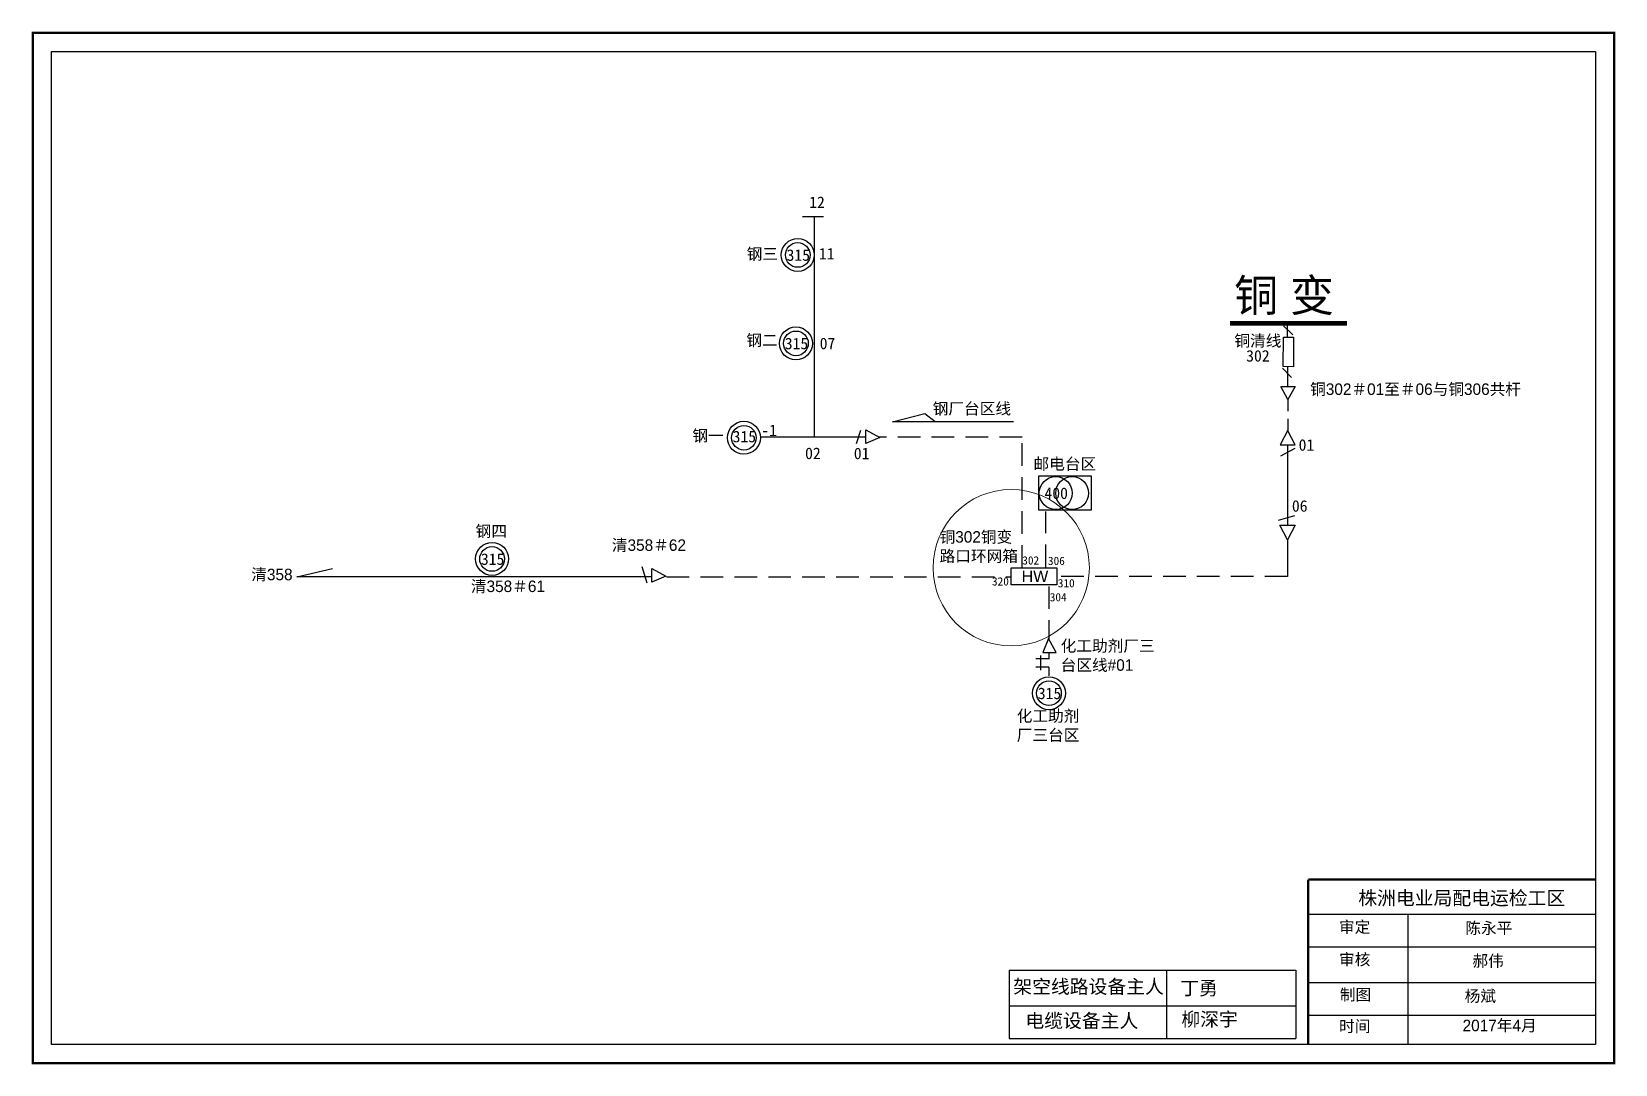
# Model space of a CAD drawing. Extents: x 0 to 344, y 0 to 224.
import ezdxf

# ---------------------------------------------------------------- set-up
doc = ezdxf.new("R2010")
doc.units = 0
doc.header["$LTSCALE"] = 0.774411
doc.linetypes.add('ACAD_ISO02W100', pattern=[15, 12, -3])
doc.linetypes.add('DASHED2', pattern=[9.525, 6.35, -3.175])
doc.layers.get('0').update_dxf_attribs({"linetype": 'CONTINUOUS'})
doc.styles.add('SimSun_txtstyle_2.50_0_0', font='', dxfattribs={"height": 2.5})
doc.styles.get("Standard").update_dxf_attribs({"font": '', "height": 2.5})
doc.styles.add('字体', font='', dxfattribs={"height": 2.5})
doc.styles.get('SimSun_txtstyle_2.50_0_0').set_extended_font_data('SimSun')
doc.styles.get('Standard').set_extended_font_data('SimSun')
doc.styles.get('字体').set_extended_font_data('KaiTi_GB2312')

msp = doc.modelspace()

# ---------------------------------------------------------------- linework, layer by layer
at = {"linetype": 'Continuous'}
for p, q in [((167.59, 184.13), (172.16, 184.13)), ((170.18, 136.19), (170.18, 184.08)), ((274.21, 158.36), (272.23, 160.34)), ((273.97, 149.13), (272, 151.11)), ((273.1, 151.44), (273.1, 147.13)), ((273.13, 144.35), (271.61, 147.13)), ((271.86, 147.13), (274.77, 147.13)), ((274.77, 147.13), (273.13, 144.35)), ((187.13, 139.5), (194.21, 141.26)), ((194.21, 141.26), (196.46, 139.57)), ((213.49, 139.5), (187.13, 139.5)), ((181.34, 136.14), (158.54, 136.15)), ((179.36, 134.78), (180.26, 137.67)), ((181.34, 134.77), (181.34, 137.7)), ((181.34, 137.7), (184.39, 136.06)), ((184.39, 136.06), (181.34, 134.77)), ((273.13, 137.63), (271.49, 134.48)), ((271.49, 134.48), (274.77, 134.48)), ((273.1, 134.5), (273.1, 117.01)), ((274.77, 134.48), (273.13, 137.51)), ((271.61, 132.08), (274.77, 133.72)), ((271.16, 118.06), (274.68, 119.12)), ((271.4, 117.01), (274.73, 117.01)), ((273.07, 113.8), (271.4, 117.01)), ((274.73, 117.01), (273.07, 113.8)), ((273.1, 113.85), (273.1, 105.83)), ((57.62, 105.81), (65.35, 107.57)), ((133.78, 104.4), (132.73, 107.92)), ((134.84, 104.63), (134.84, 107.57)), ((134.84, 107.57), (137.89, 105.92)), ((134.88, 105.81), (57.62, 105.81)), ((137.89, 105.92), (134.84, 104.63)), ((221.12, 92.39), (219.83, 89.34)), ((222.76, 89.34), (221.12, 92.39)), ((221.17, 87.92), (218.37, 87.92)), ((221.17, 86.16), (218.37, 86.16)), ((219.33, 88.69), (219.33, 85.51)), ((219.83, 89.34), (222.76, 89.34)), ((221.15, 89.34), (221.15, 87.91)), ((221.15, 86.15), (221.15, 84.27)), ((277.6, 32.47), (339.96, 32.47)), ((299.24, 32.46), (299.24, 4.13)), ((277.6, 25.37), (339.96, 25.37)), ((212.57, 20.29), (274.93, 20.29)), ((212.57, 20.29), (212.57, 5.44)), ((246.78, 20.29), (246.78, 5.44)), ((274.93, 20.29), (274.93, 5.44)), ((277.6, 17.62), (339.96, 17.62)), ((212.57, 12.54), (274.93, 12.54)), ((277.6, 10.51), (339.96, 10.51)), ((212.57, 5.44), (274.93, 5.44))]:
    msp.add_line(p, q, dxfattribs=at)
at = {"linetype": 'ACAD_ISO02W100'}
msp.add_line((273.07, 157.86), (273.07, 161.25), dxfattribs=at)
at = {"linetype": 'DASHED2'}
for p, q in [((273.13, 144.48), (273.13, 141.76)), ((273.13, 140.1), (273.13, 137.66)), ((215.35, 136.14), (184.24, 136.14)), ((215.35, 107.76), (215.35, 136.12)), ((220.54, 107.91), (220.54, 119.96)), ((138.03, 105.78), (212.92, 105.78)), ((221.15, 103.71), (221.15, 92.33)), ((273.06, 105.83), (222.86, 105.83))]:
    msp.add_line(p, q, dxfattribs=at)
at = {"linetype": 'Continuous', "const_width": 0.5}
msp.add_lwpolyline([(0.17, 224.03), (344.14, 224.03), (344.14, 0.06), (0.17, 0.06)], close=True, dxfattribs=at)
at = {"linetype": 'Continuous'}
for points in [[(4.21, 219.98), (340.09, 219.98), (340.09, 4.11), (4.21, 4.11)], [(218.98, 127.75), (230.37, 127.75), (230.37, 120.25), (218.98, 120.25)], [(212.99, 107.76), (222.92, 107.76), (222.92, 104.06), (212.99, 104.06)]]:
    msp.add_lwpolyline(points, close=True, dxfattribs=at)
for points, const_width in [([(286.04, 160.88), (260.54, 160.88)], 1), ([(277.56, 39.97), (277.56, 4.25)], 0.5), ([(277.6, 39.97), (339.96, 39.97)], 0.5)]:
    msp.add_lwpolyline(points, dxfattribs=dict(at, const_width=const_width))
at = {"linetype": 'ACAD_ISO02W100'}
msp.add_lwpolyline([(274.38, 151.46), (272.17, 151.47), (272.19, 157.86), (274.39, 157.86)], close=True, dxfattribs=at)
at = {"linetype": 'Continuous'}
for centre, radius in [((166.55, 175.74), 3.58), ((166.55, 175.74), 2.68), ((166.16, 156.53), 3.58), ((166.16, 156.53), 2.68), ((154.84, 136.01), 3.58), ((154.84, 136.01), 2.68), ((222.66, 123.98), 3.58), ((226.24, 123.98), 3.58), ((100.06, 109.66), 3.58), ((100.06, 109.66), 2.68), ((221.2, 80.48), 3.58), ((221.2, 80.48), 2.68)]:
    msp.add_circle(centre, radius, dxfattribs=at)
at = {"color": 12, "linetype": 'Continuous', "lineweight": 0, "ltscale": 0.668231, "true_color": 0xc00000}
msp.add_circle((212.99, 107.76), 17, dxfattribs=at)

# ---------------------------------------------------------------- texts
at = {"linetype": 'Continuous', "attachment_point": 1}
for s, insert, char_height, width in [('12', (169.04, 188.45), 2.5, 5.4797), ('{\\f\uffbfﾬￌ￥_GB2312|b0|i0|c134|p49;钢三}', (155.44, 177.23), 2.5, 13.9826), ('315', (164.12, 176.97), 2.5, 5.6554), ('11', (171.16, 177.27), 2.5, 5.4797), ('{\\f\uffbfﾬￌ￥_GB2312|b0|i0|c134|p49;钢二}', (155.36, 158.44), 2.5, 13.9826), ('315', (163.73, 157.75), 2.5, 5.6554), ('07', (171.32, 157.76), 2.5, 5.4797), ('302', (264.09, 155.07), 2.5, 5.6554), ('{\\f\uffbfﾬￌ￥_GB2312|b0|i0|c134|p49;铜302＃01至＃06与铜306共杆}', (278, 147.82), 2.5, 51.9105), ('{\\f\uffbfﾬￌ￥_GB2312|b0|i0|c134|p49;钢厂台区线}', (195.9, 143.6), 2.5, 23.5392), ('{\\f\uffbfﾬￌ￥_GB2312|b0|i0|c134|p49;钢一}', (143.63, 137.72), 2.5, 13.9826), ('-1', (158.63, 138.87), 2.5, 5.4797), ('315', (152.39, 137.52), 2.5, 5.6554), ('01', (275.5, 135.69), 2.5, 5.4797), ('02', (168.15, 133.88), 2.5, 5.4797), ('{\\fKaiTi_GB2312|b0|i0|c134|p49;01}', (178.75, 133.85), 2.5, 14.0235), ('{\\f\uffbfﾬￌ￥_GB2312|b0|i0|c134|p49;邮电台区}', (217.83, 131.58), 2.5, 13.9826), ('400', (220.22, 125.2), 2.5, 5.6554), ('06', (274.04, 122.44), 2.5, 5.4797), ('{\\f\uffbfﾬￌ￥_GB2312|b0|i0|c134|p49;钢四}', (96.48, 116.96), 2.5, 13.9826), ('清{\\f\uffbfﾬￌ￥_GB2312|b0|i0|c134|p49;358}＃{\\f\uffbfﾬￌ￥_GB2312|b0|i0|c134|p49;62}', (126.12, 113.92), 2.5, 21.9978), ('315', (97.63, 110.88), 2.5, 5.6554), ('{\\fKaiTi_GB2312|b0|i0|c134|p49;302}', (215.39, 110.25), 1.8, 18.6535), ('{\\f\uffbfﾬￌ￥_GB2312|b0|i0|c134|p49;清358}', (47.68, 107.54), 2.5, 24.0202), ('{\\fArial|b0|i0|c0|p32;HW}', (215.24, 107.14), 2.5, 18.6535), ('{\\fKaiTi_GB2312|b0|i0|c134|p49;306}', (220.97, 110.15), 1.8, 18.6535), ('清{\\f\uffbfﾬￌ￥_GB2312|b0|i0|c134|p49;358}＃{\\f\uffbfﾬￌ￥_GB2312|b0|i0|c134|p49;61}', (95.45, 104.97), 2.5, 21.1821), ('{\\fKaiTi_GB2312|b0|i0|c134|p49;320}', (208.8, 105.69), 1.8, 18.6535), ('{\\fKaiTi_GB2312|b0|i0|c134|p49;310}', (223.12, 105.3), 1.8, 18.6535), ('{\\fKaiTi_GB2312|b0|i0|c134|p49;304}', (221.37, 102.25), 1.8, 18.6535), ('{\\f\uffbfﾬￌ￥_GB2312|b0|i0|c134|p49;化工助剂厂三台区线#01}', (223.74, 92.02), 2.5, 20.75), ('315', (218.77, 81.7), 2.5, 5.6554), ('{\\f\uffbfﾬￌ￥_GB2312|b0|i0|c134|p49;化工助剂厂三台区}', (214.18, 76.8), 2.5, 13.9826), ('{\\f\uffbfﾬￌ￥_GB2312|b0|i0|c134|p49;审定}', (284.3, 30.91), 2.5, 23.4615), ('{\\f\uffbfﾬￌ￥_GB2312|b0|i0|c134|p49;陈永平}', (311.76, 30.67), 2.5, 23.4615), ('{\\f\uffbfﾬￌ￥_GB2312|b0|i0|c134|p49;审核}', (284.3, 23.85), 2.5, 23.4615), ('{\\fKaiTi_GB2312|b0|i0|c134|p49;郝伟}', (313.3, 23.55), 2.5, 23.4615), ('{\\f\uffbfﾬￌ￥_GB2312|b0|i0|c134|p49;制图}', (284.46, 16.22), 2.5, 23.4615), ('杨斌', (311.62, 15.91), 2.5, 23.4615), ('{\\f\uffbfﾬￌ￥_GB2312|b0|i0|c134|p49;时间}', (284.3, 9.34), 2.5, 23.4615), ('{\\f\uffbfﾬￌ￥_GB2312|b0|i0|c134|p49;2017}年{\\f\uffbfﾬￌ￥_GB2312|b0|i0|c134|p49;4}月', (311.17, 9.51), 2.5, 23.4615)]:
    msp.add_mtext(s, dxfattribs=dict(at, insert=insert, char_height=char_height, width=width))
for s, insert, char_height, width, style in [('{\\f\uffbfﾬￌ￥_GB2312|b0|i0|c134|p49;铜 变}', (261.49, 170.46), 7, 27.4955, '字体'), ('{\\f\uffbfﾬￌ￥_GB2312|b0|i0|c134|p49;铜清线}', (261.53, 158.35), 2.5, 16.7459, '字体'), ('{\\f\uffbfﾬￌ￥_GB2312|b0|i0|c134|p49;铜302铜变路口环网箱}', (197.4, 115.71), 2.5, 18.6535, 'SimSun_txtstyle_2.50_0_0'), ('株洲电业局配电运检工区', (288.48, 37.46), 3, 82.0179, '字体'), ('{\\f\uffbfﾬￌ￥_GB2312|b0|i0|c134|p49;架空线路设备主人}', (213.44, 18.21), 3, 58.56, '字体'), ('丁勇', (249.75, 17.88), 3, 47.14, '字体'), ('{\\f\uffbfﾬￌ￥_GB2312|b0|i0|c134|p49;电缆设备主人}', (216.07, 10.79), 3, 58.56, '字体'), ('{\\f\uffbfﾬￌ￥_GB2312|b0|i0|c134|p49;柳深宇}', (250, 11.11), 3, 33.0539, '字体')]:
    msp.add_mtext(s, dxfattribs=dict(at, insert=insert, char_height=char_height, width=width, style=style))

doc.saveas('drawing.dxf')
